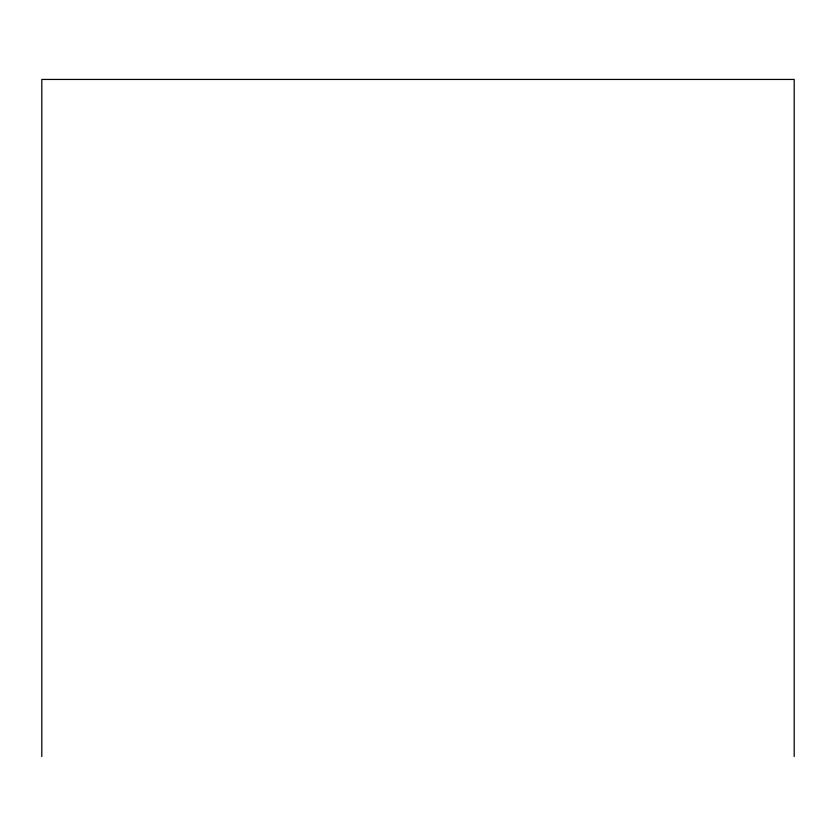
<?xml version="1.0" encoding="UTF-8"?>
<svg xmlns="http://www.w3.org/2000/svg" width="836" height="836" viewBox="0 0 836 836"><rect width="100%" height="100%" fill="white"/><g stroke="black" fill="none" stroke-linecap="round" stroke-linejoin="round"><path stroke-width="1.25" d="M794.2 756.559L794.2 79.441L41.8 79.441L41.8 756.559"/></g></svg>
